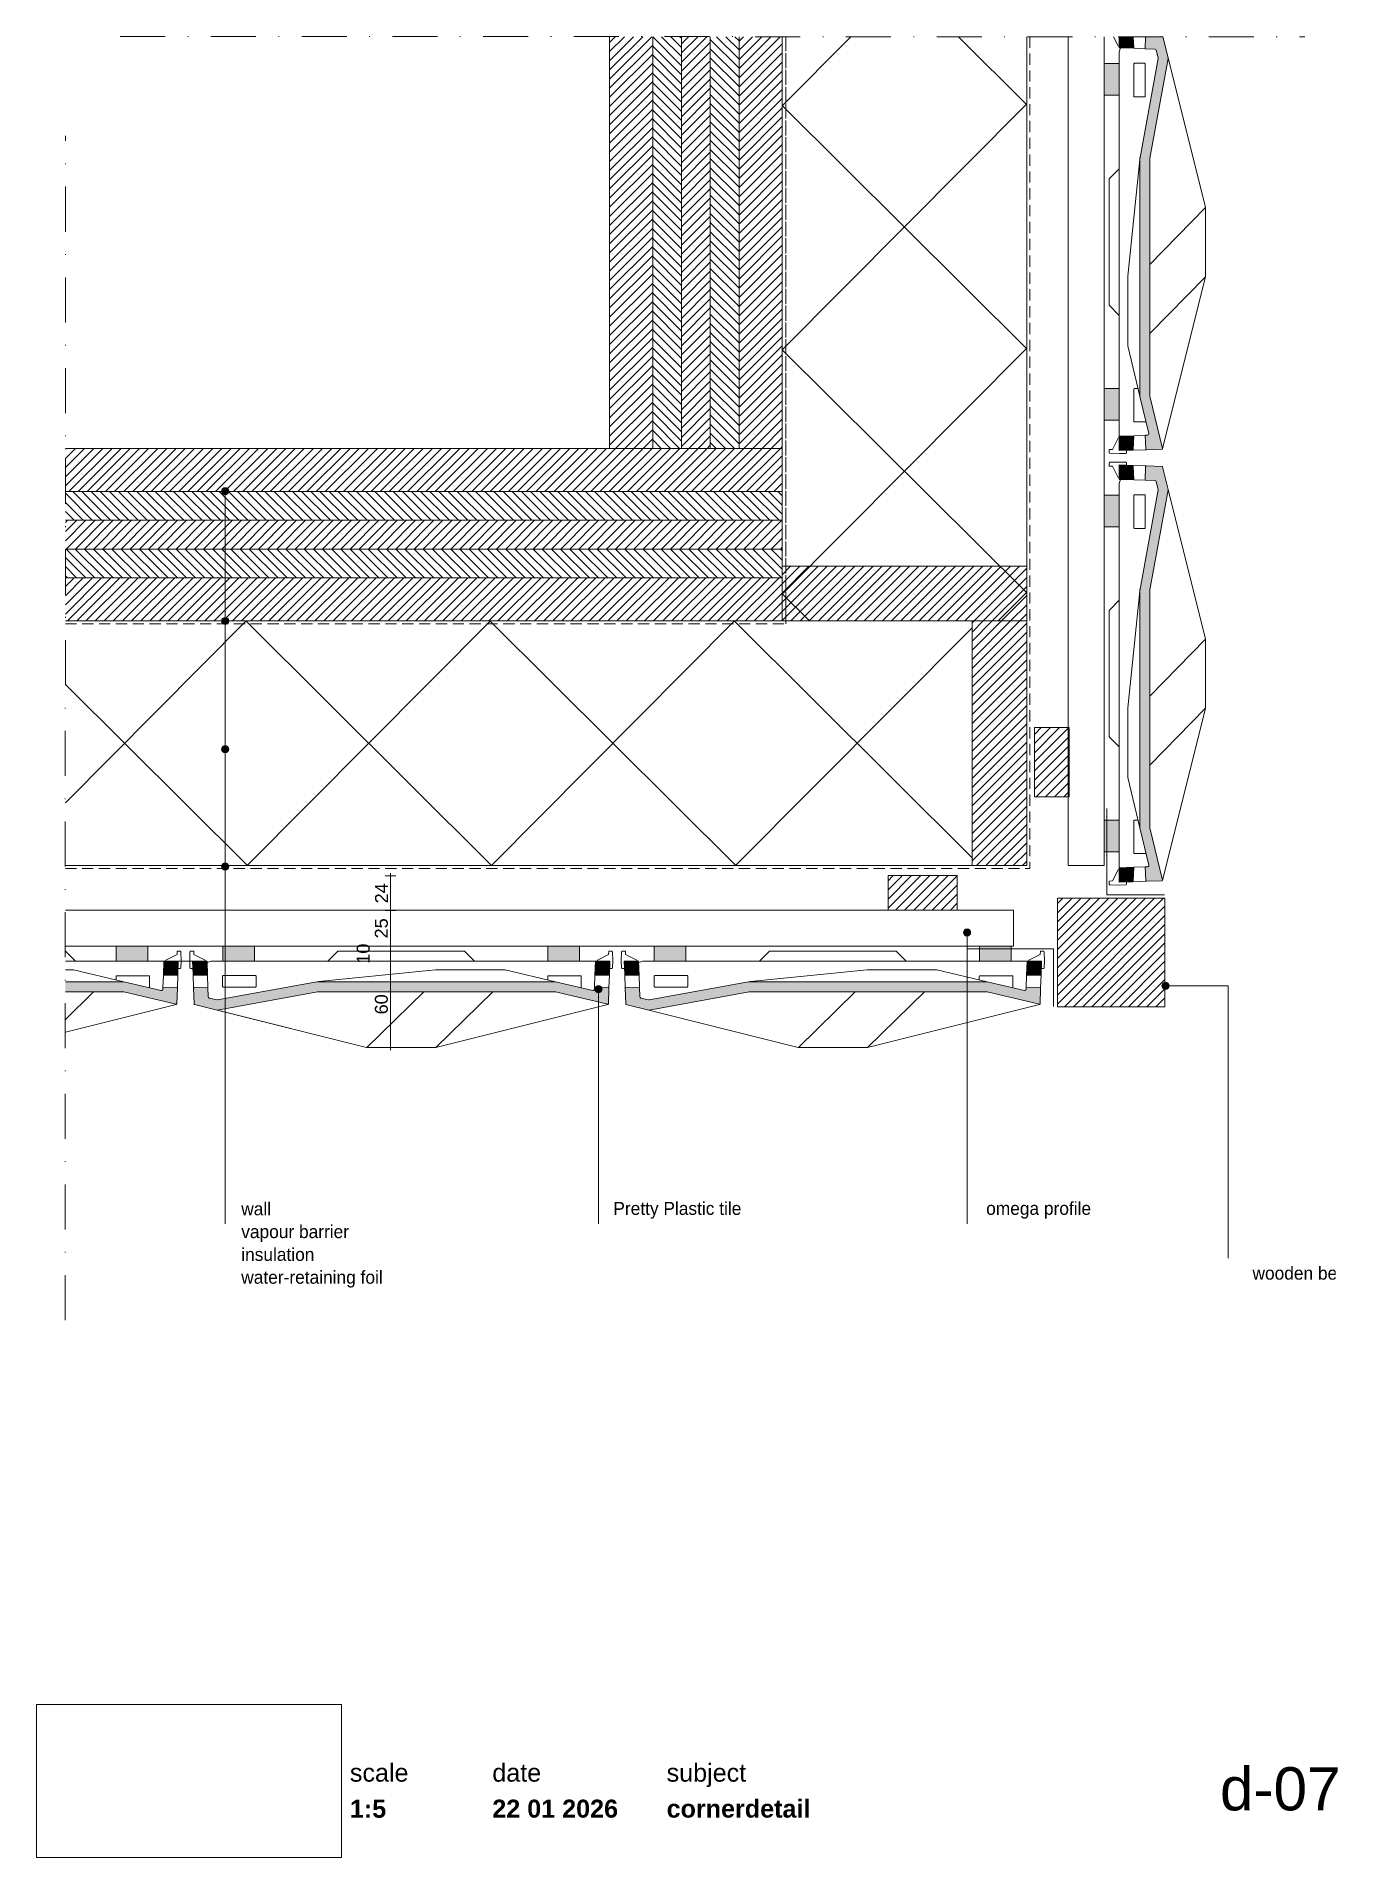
# Paper-space layout 'd-07 cornerdetail' of a CAD drawing. Header units: millimetres. Extents: x 14 to 195, y 11 to 264.
import ezdxf
from ezdxf.xclip import XClip

# ---------------------------------------------------------------- set-up
doc = ezdxf.new("R2010")
doc.units = ezdxf.units.MM
doc.header["$MEASUREMENT"] = 0
doc.header["$XCLIPFRAME"] = 0
for name, pattern in [('B0302', [12.51, 6.26, -3.125, 0, -3.125]), ('B0701', [2.3412, 1.56, -0.7812]), ('Wipeout_Contour', [1000, 0, -1000])]:
    doc.linetypes.add(name, pattern=pattern)
for name, color, linetype in [('#01', 7, 'Continuous'), ('Dim - 1_50_100', 7, 'Continuous'), ('Info - 1_50_100', 7, 'Continuous'), ('Info - 1_5_10', 7, 'Continuous'), ('Info - English', 7, 'Continuous')]:
    doc.layers.add(name, color=color, linetype=linetype)
doc.styles.add('GENERATED_STYLE_1', font='HelveticaNeue.ttc')
doc.styles.add('GENERATED_STYLE_2', font='HelveticaNeue.ttc')
doc.styles.add('GENERATED_STYLE_3', font='Helvetica.ttc')
doc.styles.add('GENERATED_STYLE_4', font='')
doc.styles.get('GENERATED_STYLE_4').set_extended_font_data('Work Sans')
picture_1 = doc.add_image_def('image1.png', size_in_pixel=(317, 159))
pattern_1 = [(135.152, (43.01, 149.003), (16.8807, 16.9703), []), (225.152, (43.01, 149.003), (-17.0605, 16.9703), [])]
pattern_2 = [(45, (-5945.1847, 863.7563), (-0.6363961, 0.6363961), [])]
pattern_3 = [(315, (-5945.1847, 863.7563), (0.6363961, 0.6363961), [])]
pattern_4 = [(45.152, (117.376, 288.57), (-16.9703, 16.8807), []), (135.152, (117.376, 288.57), (16.9703, 17.0605), [])]

# ---------------------------------------------------------------- blocks, each defined once
blk = doc.blocks.new('Drawing_1_1', base_point=(-200, 60))
at = {"color": 2, "linetype": 'Continuous', "lineweight": 0}
for s, insert, char_height, attachment_point, style in [('\\A1;{\\pql;\\fHelvetica Neue|b0|i0|c0|p0;\\W1.000000;scale}', (57.28, 24.14), 2.5, 1, 'GENERATED_STYLE_1'), ('\\A1;{\\pql;\\fHelvetica Neue|b0|i0|c0|p0;\\W1.000000;date}', (77.08, 24.14), 2.5, 1, 'GENERATED_STYLE_1'), ('\\A1;{\\pql;\\fHelvetica Neue|b0|i0|c0|p0;\\W1.000000;subject}', (101.31, 24.14), 2.5, 1, 'GENERATED_STYLE_1'), ('\\A1;{\\pqr;\\fHelvetica Neue|b0|i0|c0|p0;\\W1.000000;d-07}', (195, 23.65), 6, 3, 'GENERATED_STYLE_1'), ('\\A1;{\\pql;\\fHelvetica Neue|b1|i0|c0|p0;\\W1.000000;1:5}', (57.28, 19.12), 2.5, 1, 'GENERATED_STYLE_2'), ('\\A1;{\\pql;\\fHelvetica Neue|b1|i0|c0|p0;\\W1.000000;22 01 2026}', (77.08, 19.14), 2.5, 1, 'GENERATED_STYLE_2'), ('\\A1;{\\pql;\\fHelvetica Neue|b1|i0|c0|p0;\\W1.000000;cornerdetail}', (101.31, 19.14), 2.5, 1, 'GENERATED_STYLE_2')]:
    blk.add_mtext(s, dxfattribs=dict(at, insert=insert, char_height=char_height, attachment_point=attachment_point, style=style))
at = {"color": 254, "linetype": 'Wipeout_Contour', "lineweight": 0, "ltscale": 174.062972}
blk.add_wipeout([(13.71, 11.09), (56.11, 11.09), (56.11, 32.35), (13.71, 32.35)], dxfattribs=at)
at = {"color": 9, "lineweight": 0}
image = blk.add_image(picture_1, insert=(13.71, 11.09), size_in_units=(42.4, 21.27), dxfattribs=at)
image.set_boundary_path([(-0.5, -0.5), (316.5, 158.5)])
blk = doc.blocks.new('Drawing_2_1', base_point=(-5945.18, 863.76))
at = {"layer": '#01', "linetype": 'Continuous', "lineweight": 0, "true_color": 0x000000}
for points in [[(39.44, 201.04), (39.47, 200.85), (39.58, 200.69), (39.75, 200.58), (39.94, 200.54), (40.13, 200.58), (40.29, 200.69), (40.4, 200.85), (40.44, 201.04), (40.4, 201.24), (40.29, 201.4), (40.13, 201.51), (39.94, 201.54), (39.75, 201.51), (39.58, 201.4), (39.47, 201.24)], [(39.44, 183), (39.47, 182.81), (39.58, 182.65), (39.75, 182.54), (39.94, 182.5), (40.13, 182.54), (40.29, 182.65), (40.4, 182.81), (40.44, 183), (40.4, 183.19), (40.29, 183.36), (40.13, 183.47), (39.94, 183.5), (39.75, 183.47), (39.58, 183.36), (39.47, 183.19)], [(39.44, 165.19), (39.47, 165), (39.58, 164.84), (39.75, 164.73), (39.94, 164.69), (40.13, 164.73), (40.29, 164.84), (40.4, 165), (40.44, 165.19), (40.4, 165.38), (40.29, 165.55), (40.13, 165.65), (39.94, 165.69), (39.75, 165.65), (39.58, 165.55), (39.47, 165.38)], [(39.44, 148.88), (39.47, 148.68), (39.58, 148.52), (39.75, 148.41), (39.94, 148.38), (40.13, 148.41), (40.29, 148.52), (40.4, 148.68), (40.44, 148.88), (40.4, 149.07), (40.29, 149.23), (40.13, 149.34), (39.94, 149.38), (39.75, 149.34), (39.58, 149.23), (39.47, 149.07)], [(142.57, 139.7), (142.61, 139.51), (142.72, 139.34), (142.88, 139.24), (143.07, 139.2), (143.26, 139.24), (143.43, 139.34), (143.54, 139.51), (143.57, 139.7), (143.54, 139.89), (143.43, 140.05), (143.26, 140.16), (143.07, 140.2), (142.88, 140.16), (142.72, 140.05), (142.61, 139.89)], [(91.35, 131.81), (91.39, 131.62), (91.5, 131.46), (91.66, 131.35), (91.85, 131.31), (92.04, 131.35), (92.2, 131.46), (92.31, 131.62), (92.35, 131.81), (92.31, 132), (92.2, 132.17), (92.04, 132.28), (91.85, 132.31), (91.66, 132.28), (91.5, 132.17), (91.39, 132)], [(170.15, 132.28), (170.19, 132.09), (170.29, 131.93), (170.46, 131.82), (170.65, 131.78), (170.84, 131.82), (171, 131.93), (171.11, 132.09), (171.15, 132.28), (171.11, 132.47), (171, 132.63), (170.84, 132.74), (170.65, 132.78), (170.46, 132.74), (170.29, 132.63), (170.19, 132.47)]]:
    blk.add_hatch(color=18, dxfattribs=at).paths.add_polyline_path(points)
at = {"layer": 'Info - 1_50_100', "linetype": 'Continuous', "lineweight": 0, "true_color": 0x000000}
h = blk.add_hatch(dxfattribs=at)
h.set_pattern_fill('310_Naaldhout__01__0001', color=18, style=0, pattern_type=2)
h.set_pattern_definition(pattern_2)
h.paths.add_polyline_path([(99.38, 264.23), (93.38, 264.23), (93.38, 207), (99.38, 207)])
h = blk.add_hatch(dxfattribs=at)
h.set_pattern_fill('310_Naaldhout__01__0001', color=18, style=0, pattern_type=2)
h.set_pattern_definition(pattern_2)
h.paths.add_polyline_path([(99.38, 264.23), (93.38, 264.23), (93.38, 207), (99.38, 207)])
h = blk.add_hatch(dxfattribs=at)
h.set_pattern_fill('310_Naaldhout__02__0001', color=18, style=0, pattern_type=2)
h.set_pattern_definition(pattern_3)
h.paths.add_polyline_path([(103.38, 264.23), (99.38, 264.23), (99.38, 207), (103.38, 207)])
h = blk.add_hatch(dxfattribs=at)
h.set_pattern_fill('310_Naaldhout__02__0001', color=18, style=0, pattern_type=2)
h.set_pattern_definition(pattern_3)
h.paths.add_polyline_path([(103.38, 264.23), (99.38, 264.23), (99.38, 207), (103.38, 207)])
h = blk.add_hatch(dxfattribs=at)
h.set_pattern_fill('310_Naaldhout__01__0001', color=18, style=0, pattern_type=2)
h.set_pattern_definition(pattern_2)
h.paths.add_polyline_path([(107.38, 264.23), (103.38, 264.23), (103.38, 207), (107.38, 207)])
h = blk.add_hatch(dxfattribs=at)
h.set_pattern_fill('310_Naaldhout__01__0001', color=18, style=0, pattern_type=2)
h.set_pattern_definition(pattern_2)
h.paths.add_polyline_path([(107.38, 264.23), (103.38, 264.23), (103.38, 207), (107.38, 207)])
h = blk.add_hatch(dxfattribs=at)
h.set_pattern_fill('310_Naaldhout__02__0001', color=18, style=0, pattern_type=2)
h.set_pattern_definition(pattern_3)
h.paths.add_polyline_path([(111.38, 264.23), (107.38, 264.23), (107.38, 207), (111.38, 207)])
h = blk.add_hatch(dxfattribs=at)
h.set_pattern_fill('310_Naaldhout__02__0001', color=18, style=0, pattern_type=2)
h.set_pattern_definition(pattern_3)
h.paths.add_polyline_path([(111.38, 264.23), (107.38, 264.23), (107.38, 207), (111.38, 207)])
h = blk.add_hatch(dxfattribs=at)
h.set_pattern_fill('310_Naaldhout__01__0001', color=18, style=0, pattern_type=2)
h.set_pattern_definition(pattern_2)
h.paths.add_polyline_path([(117.38, 264.23), (111.38, 264.23), (111.38, 207), (117.38, 207)])
h = blk.add_hatch(dxfattribs=at)
h.set_pattern_fill('310_Naaldhout__01__0001', color=18, style=0, pattern_type=2)
h.set_pattern_definition(pattern_2)
h.paths.add_polyline_path([(117.38, 264.23), (111.38, 264.23), (111.38, 207), (117.38, 207)])
h = blk.add_hatch(dxfattribs=at)
h.set_pattern_fill('415_Isolatie_ruit_0001', color=18, style=0, pattern_type=2)
h.set_pattern_definition(pattern_4)
h.paths.add_polyline_path([(151.38, 264.23), (117.38, 264.23), (117.38, 183), (151.38, 183)])
h = blk.add_hatch(dxfattribs=at)
h.set_pattern_fill('415_Isolatie_ruit_0001', color=18, style=0, pattern_type=2)
h.set_pattern_definition(pattern_4)
h.paths.add_polyline_path([(151.38, 264.23), (117.38, 264.23), (117.38, 183), (151.38, 183)])
h = blk.add_hatch(dxfattribs=at)
h.set_pattern_fill('310_Naaldhout__01__0001', color=18, style=0, pattern_type=2)
h.set_pattern_definition(pattern_2)
h.paths.add_polyline_path([(117.38, 207), (17.73, 207), (17.73, 201), (117.38, 201)])
h = blk.add_hatch(dxfattribs=at)
h.set_pattern_fill('310_Naaldhout__01__0001', color=18, style=0, pattern_type=2)
h.set_pattern_definition(pattern_2)
h.paths.add_polyline_path([(117.38, 207), (17.73, 207), (17.73, 201), (117.38, 201)])
h = blk.add_hatch(dxfattribs=at)
h.set_pattern_fill('310_Naaldhout__02__0001', color=18, style=0, pattern_type=2)
h.set_pattern_definition(pattern_3)
h.paths.add_polyline_path([(117.38, 201), (17.73, 201), (17.73, 197), (117.38, 197)])
h = blk.add_hatch(dxfattribs=at)
h.set_pattern_fill('310_Naaldhout__02__0001', color=18, style=0, pattern_type=2)
h.set_pattern_definition(pattern_3)
h.paths.add_polyline_path([(117.38, 201), (17.73, 201), (17.73, 197), (117.38, 197)])
h = blk.add_hatch(dxfattribs=at)
h.set_pattern_fill('310_Naaldhout__01__0001', color=18, style=0, pattern_type=2)
h.set_pattern_definition(pattern_2)
h.paths.add_polyline_path([(117.38, 197), (17.73, 197), (17.73, 193), (117.38, 193)])
h = blk.add_hatch(dxfattribs=at)
h.set_pattern_fill('310_Naaldhout__01__0001', color=18, style=0, pattern_type=2)
h.set_pattern_definition(pattern_2)
h.paths.add_polyline_path([(117.38, 197), (17.73, 197), (17.73, 193), (117.38, 193)])
h = blk.add_hatch(dxfattribs=at)
h.set_pattern_fill('310_Naaldhout__02__0001', color=18, style=0, pattern_type=2)
h.set_pattern_definition(pattern_3)
h.paths.add_polyline_path([(117.38, 193), (17.73, 193), (17.73, 189), (117.38, 189)])
h = blk.add_hatch(dxfattribs=at)
h.set_pattern_fill('310_Naaldhout__02__0001', color=18, style=0, pattern_type=2)
h.set_pattern_definition(pattern_3)
h.paths.add_polyline_path([(117.38, 193), (17.73, 193), (17.73, 189), (117.38, 189)])
h = blk.add_hatch(dxfattribs=at)
h.set_pattern_fill('310_Naaldhout__01__0001', color=18, style=0, pattern_type=2)
h.set_pattern_definition(pattern_2)
h.paths.add_polyline_path([(117.38, 183), (151.38, 183), (151.38, 190.6), (117.38, 190.6)])
h = blk.add_hatch(dxfattribs=at)
h.set_pattern_fill('310_Naaldhout__01__0001', color=18, style=0, pattern_type=2)
h.set_pattern_definition(pattern_2)
h.paths.add_polyline_path([(117.38, 183), (151.38, 183), (151.38, 190.6), (117.38, 190.6)])
h = blk.add_hatch(dxfattribs=at)
h.set_pattern_fill('310_Naaldhout__01__0001', color=18, style=0, pattern_type=2)
h.set_pattern_definition(pattern_2)
h.paths.add_polyline_path([(117.38, 189), (17.73, 189), (17.73, 183), (117.38, 183)])
h = blk.add_hatch(dxfattribs=at)
h.set_pattern_fill('310_Naaldhout__01__0001', color=18, style=0, pattern_type=2)
h.set_pattern_definition(pattern_2)
h.paths.add_polyline_path([(117.38, 189), (17.73, 189), (17.73, 183), (117.38, 183)])
h = blk.add_hatch(dxfattribs=at)
h.set_pattern_fill('415_Isolatie_ruit_0001', color=18, style=0, pattern_type=2)
h.set_pattern_definition(pattern_1)
h.paths.add_polyline_path([(143.78, 183), (17.73, 183), (17.73, 149), (143.78, 149)])
h = blk.add_hatch(dxfattribs=at)
h.set_pattern_fill('415_Isolatie_ruit_0001', color=18, style=0, pattern_type=2)
h.set_pattern_definition(pattern_1)
h.paths.add_polyline_path([(143.78, 183), (17.73, 183), (17.73, 149), (143.78, 149)])
h = blk.add_hatch(dxfattribs=at)
h.set_pattern_fill('310_Naaldhout__01__0001', color=18, style=0, pattern_type=2)
h.set_pattern_definition(pattern_2)
h.paths.add_polyline_path([(151.38, 149), (151.38, 183), (143.78, 183), (143.78, 149)])
h = blk.add_hatch(dxfattribs=at)
h.set_pattern_fill('310_Naaldhout__01__0001', color=18, style=0, pattern_type=2)
h.set_pattern_definition(pattern_2)
h.paths.add_polyline_path([(151.38, 149), (151.38, 183), (143.78, 183), (143.78, 149)])
at = {"layer": 'Info - 1_5_10', "linetype": 'Continuous', "lineweight": 0, "true_color": 0xd1d7d8}
for points in [[(166.18, 264.23), (164.24, 264.23), (164.24, 262.69), (166.24, 262.62)], [(167.09, 247.14), (167.09, 214.32), (167.09, 214.28), (167.1, 214.25), (167.1, 214.22), (168.32, 209.07, -0.473151), (168.13, 208.82), (167.84, 208.81), (167.91, 206.91, 0.414085), (168.01, 206.81), (170.16, 206.88, 0.473285), (170.22, 206.96), (168.5, 214.24), (168.5, 214.26), (168.49, 214.28), (168.49, 247.2), (168.49, 247.24), (168.5, 247.28), (168.5, 247.33), (171.04, 261.22), (171.04, 261.23), (171.04, 261.25), (171.04, 261.27), (170.3, 264.23), (167.9, 264.23), (167.84, 262.56), (169.18, 262.51, -0.334419), (169.37, 262.36), (169.63, 261.3), (169.64, 261.28), (169.64, 261.25), (169.64, 261.23), (169.64, 261.21), (167.12, 247.43), (167.11, 247.38), (167.11, 247.32), (167.1, 247.26), (167.1, 247.2)], [(164.24, 208.69), (164.24, 206.68), (166.07, 206.74, 0.394037), (166.17, 206.84), (166.24, 208.76)], [(166.07, 204.63), (164.24, 204.69), (164.24, 202.69), (166.24, 202.62), (166.17, 204.53, 0.394037)], [(167.09, 154.32), (167.09, 154.28), (167.1, 154.25), (167.1, 154.22), (168.32, 149.07, -0.473151), (168.13, 148.82), (167.84, 148.81), (167.91, 146.91, 0.414085), (168.01, 146.81), (170.16, 146.88, 0.473285), (170.22, 146.96), (168.5, 154.24), (168.5, 154.26), (168.49, 154.28), (168.49, 187.2), (168.49, 187.24), (168.5, 187.28), (168.5, 187.33), (171.04, 201.22), (171.04, 201.23), (171.04, 201.25), (171.04, 201.27), (170.25, 204.44, 0.334541), (170.19, 204.49), (168.01, 204.56, 0.414085), (167.9, 204.47), (167.84, 202.56), (169.18, 202.51, -0.334419), (169.37, 202.36), (169.63, 201.3), (169.64, 201.28), (169.64, 201.25), (169.64, 201.23), (169.64, 201.21), (167.12, 187.43), (167.11, 187.38), (167.11, 187.32), (167.1, 187.26), (167.1, 187.2), (167.09, 187.14)], [(164.24, 148.69), (164.24, 146.68), (166.07, 146.74, 0.394037), (166.17, 146.84), (166.24, 148.76)], [(31.42, 135.71), (31.35, 133.71), (33.27, 133.78, 0.394037), (33.36, 133.87), (33.43, 135.71)], [(35.48, 133.87, 0.394037), (35.57, 133.78), (37.49, 133.71), (37.42, 135.71), (35.41, 135.71)], [(91.42, 135.71), (91.35, 133.71), (93.27, 133.78, 0.394037), (93.36, 133.87), (93.43, 135.71)], [(95.48, 133.87, 0.394037), (95.57, 133.78), (97.49, 133.71), (97.42, 135.71), (95.41, 135.71)], [(151.42, 135.71), (151.35, 133.71), (153.27, 133.78, 0.394037), (153.36, 133.87), (153.43, 135.71)], [(25.79, 132.85), (17.73, 132.85), (17.73, 131.45), (25.82, 131.45), (25.85, 131.45), (25.87, 131.45), (33.15, 129.73, 0.473285), (33.22, 129.78), (33.3, 131.94, 0.414085), (33.2, 132.04), (31.29, 132.11), (31.28, 131.81, -0.473151), (31.04, 131.63), (25.88, 132.84), (25.85, 132.85), (25.82, 132.85)], [(85.79, 132.85), (52.96, 132.85), (52.9, 132.85), (52.85, 132.85), (52.79, 132.84), (52.73, 132.83), (52.68, 132.82), (38.9, 130.31), (38.88, 130.31), (38.85, 130.31), (38.83, 130.31), (38.81, 130.31), (37.74, 130.58, -0.334419), (37.59, 130.77), (37.55, 132.11), (35.64, 132.04, 0.414085), (35.54, 131.94), (35.62, 129.76, 0.334541), (35.66, 129.7), (38.84, 128.91), (38.86, 128.9), (38.87, 128.9), (38.88, 128.91), (52.78, 131.44), (52.82, 131.45), (52.87, 131.45), (52.91, 131.45), (85.82, 131.45), (85.85, 131.45), (85.87, 131.45), (93.15, 129.73, 0.473285), (93.22, 129.78), (93.3, 131.94, 0.414085), (93.2, 132.04), (91.29, 132.11), (91.28, 131.81, -0.473151), (91.04, 131.63), (85.88, 132.84), (85.85, 132.85), (85.82, 132.85)], [(145.79, 132.85), (112.96, 132.85), (112.9, 132.85), (112.85, 132.85), (112.79, 132.84), (112.73, 132.83), (112.68, 132.82), (98.9, 130.31), (98.88, 130.31), (98.85, 130.31), (98.83, 130.31), (98.81, 130.31), (97.74, 130.58, -0.334419), (97.59, 130.77), (97.55, 132.11), (95.64, 132.04, 0.414085), (95.54, 131.94), (95.62, 129.76, 0.334541), (95.66, 129.7), (98.84, 128.91), (98.86, 128.9), (98.87, 128.9), (98.88, 128.91), (112.78, 131.44), (112.82, 131.45), (112.87, 131.45), (112.91, 131.45), (145.82, 131.45), (145.85, 131.45), (145.87, 131.45), (153.15, 129.73, 0.473285), (153.22, 129.78), (153.3, 131.94, 0.414085), (153.2, 132.04), (151.29, 132.11), (151.28, 131.81, -0.473151), (151.04, 131.63), (145.88, 132.84), (145.85, 132.85), (145.82, 132.85)]]:
    blk.add_hatch(color=254, dxfattribs=at).paths.add_polyline_path(points)
at = {"layer": 'Info - 1_5_10', "linetype": 'Continuous', "lineweight": 0, "true_color": 0xffffff}
for points in [[(162.14, 260.51), (162.14, 256.11), (164.23, 256.11), (164.23, 260.51)], [(162.14, 215.31), (162.14, 210.91), (164.23, 210.91), (164.23, 215.31)], [(162.14, 200.51), (162.14, 196.11), (164.23, 196.11), (164.23, 200.51)], [(162.14, 155.31), (162.14, 150.91), (164.23, 150.91), (164.23, 155.31)], [(24.8, 137.81), (24.8, 135.72), (29.2, 135.72), (29.2, 137.81)], [(39.6, 137.81), (39.6, 135.72), (44, 135.72), (44, 137.81)], [(84.8, 137.81), (84.8, 135.72), (89.2, 135.72), (89.2, 137.81)], [(99.6, 137.81), (99.6, 135.72), (104, 135.72), (104, 137.81)], [(144.8, 137.81), (144.8, 135.72), (149.2, 135.72), (149.2, 137.81)]]:
    blk.add_hatch(color=7, dxfattribs=at).paths.add_polyline_path(points)
at = {"layer": 'Info - 1_5_10', "linetype": 'Continuous', "lineweight": 0, "true_color": 0x99a3a6}
h = blk.add_hatch(dxfattribs=at)
h.set_pattern_fill('310_Naaldhout__01__0001', color=253, style=0, pattern_type=2)
h.set_pattern_definition(pattern_2)
h.paths.add_polyline_path([(157.26, 168.17), (152.46, 168.17), (152.46, 158.57), (157.26, 158.57)])
h = blk.add_hatch(dxfattribs=at)
h.set_pattern_fill('310_Naaldhout__01__0001', color=253, style=0, pattern_type=2)
h.set_pattern_definition(pattern_2)
h.paths.add_polyline_path([(157.26, 168.17), (152.46, 168.17), (152.46, 158.57), (157.26, 158.57)])
h = blk.add_hatch(dxfattribs=at)
h.set_pattern_fill('310_Naaldhout__01__0001', color=253, style=0, pattern_type=2)
h.set_pattern_definition(pattern_2)
h.paths.add_polyline_path([(132.1, 142.8), (141.7, 142.8), (141.7, 147.6), (132.1, 147.6)])
h = blk.add_hatch(dxfattribs=at)
h.set_pattern_fill('310_Naaldhout__01__0001', color=253, style=0, pattern_type=2)
h.set_pattern_definition(pattern_2)
h.paths.add_polyline_path([(132.1, 142.8), (141.7, 142.8), (141.7, 147.6), (132.1, 147.6)])
h = blk.add_hatch(dxfattribs=at)
h.set_pattern_fill('310_Naaldhout__01__0001', color=253, style=0, pattern_type=2)
h.set_pattern_definition(pattern_2)
h.paths.add_polyline_path([(170.56, 144.45), (155.66, 144.45), (155.66, 129.38), (170.56, 129.38)])
at = {"layer": '#01', "color": 9, "linetype": 'Continuous', "lineweight": 0}
for p, q in [((39.94, 200.54), (39.94, 110.01)), ((39.94, 182.5), (39.94, 99.18)), ((39.94, 164.69), (39.94, 114.38)), ((39.94, 148.38), (39.94, 99.18)), ((143.07, 139.2), (143.07, 99.18)), ((91.85, 131.31), (91.85, 99.18))]:
    blk.add_line(p, q, dxfattribs=at)
at = {"layer": '#01', "color": 2, "linetype": 'B0701', "lineweight": 0, "flags": 128}
for points in [[(151.78, 264.23), (151.78, 148.57), (17.73, 148.57)], [(17.73, 182.61), (117.86, 182.6), (117.86, 264.23)], [(151.78, 264.23), (151.78, 148.57), (36.85, 148.57)], [(117.86, 182.6), (117.86, 264.23)]]:
    blk.add_lwpolyline(points, dxfattribs=at)
at = {"layer": '#01', "color": 9, "linetype": 'Continuous', "lineweight": 0, "flags": 128}
blk.add_lwpolyline([(171.15, 132.28), (179.37, 132.28), (179.37, 94.4)], dxfattribs=at)
at = {"layer": '#01', "color": 1, "linetype": 'Continuous', "lineweight": 0}
for centre in [(39.94, 201.04), (39.94, 183), (39.94, 165.19), (39.94, 148.88), (143.07, 139.7), (91.85, 131.81), (170.65, 132.28)]:
    blk.add_circle(centre, 0.5, dxfattribs=at)
at = {"layer": 'Dim - 1_50_100', "color": 1, "linetype": 'Continuous', "lineweight": 0}
for p, q in [((63.69, 147.56), (62.19, 147.56)), ((62.94, 147.56), (62.94, 147.96)), ((62.94, 142.76), (62.94, 147.56)), ((63.69, 142.76), (62.19, 142.76)), ((62.94, 137.81), (62.94, 142.76)), ((63.69, 137.81), (62.19, 137.81)), ((62.94, 135.72), (62.94, 137.81)), ((63.69, 135.72), (62.19, 135.72)), ((62.94, 123.72), (62.94, 135.72)), ((63.69, 123.72), (62.19, 123.72)), ((62.94, 123.32), (62.94, 123.72))]:
    blk.add_line(p, q, dxfattribs=at)
at = {"layer": 'Info - 1_50_100', "color": 9, "linetype": 'Continuous', "lineweight": 0, "flags": 128}
for points in [[(99.38, 264.23), (99.38, 207), (93.38, 207), (93.38, 264.23)], [(99.38, 264.23), (99.38, 207), (93.38, 207), (93.38, 264.23)], [(103.38, 264.23), (103.38, 207), (99.38, 207), (99.38, 264.23)], [(103.38, 264.23), (103.38, 207), (99.38, 207), (99.38, 264.23)], [(107.38, 264.23), (107.38, 207), (103.38, 207), (103.38, 264.23)], [(107.38, 264.23), (107.38, 207), (103.38, 207), (103.38, 264.23)], [(111.38, 264.23), (111.38, 207), (107.38, 207), (107.38, 264.23)], [(111.38, 264.23), (111.38, 207), (107.38, 207), (107.38, 264.23)], [(117.38, 264.23), (117.38, 207), (111.38, 207), (111.38, 264.23)], [(117.38, 264.23), (117.38, 207), (111.38, 207), (111.38, 264.23)], [(162.14, 264.23), (162.14, 149.02), (157.14, 149.02), (157.14, 264.23)], [(17.73, 207), (117.38, 207), (117.38, 201), (17.73, 201)], [(17.73, 207), (117.38, 207), (117.38, 201), (17.73, 201)], [(17.73, 201), (117.38, 201), (117.38, 197), (17.73, 197)], [(17.73, 201), (117.38, 201), (117.38, 197), (17.73, 197)], [(17.73, 197), (117.38, 197), (117.38, 193), (17.73, 193)], [(17.73, 197), (117.38, 197), (117.38, 193), (17.73, 193)], [(17.73, 193), (117.38, 193), (117.38, 189), (17.73, 189)], [(17.73, 193), (117.38, 193), (117.38, 189), (17.73, 189)], [(17.73, 189), (117.38, 189), (117.38, 183), (17.73, 183)], [(17.73, 189), (117.38, 189), (117.38, 183), (17.73, 183)], [(17.73, 142.8), (149.51, 142.8), (149.51, 137.81), (17.73, 137.81)]]:
    blk.add_lwpolyline(points, dxfattribs=at)
at = {"layer": 'Info - 1_50_100', "color": 4, "linetype": 'Continuous', "lineweight": 0, "flags": 128}
for points in [[(93.38, 264.23), (93.38, 207), (117.38, 207), (117.38, 264.23)], [(17.73, 207), (117.38, 207), (117.38, 183), (17.73, 183)]]:
    blk.add_lwpolyline(points, dxfattribs=at)
at = {"layer": 'Info - 1_50_100', "color": 1, "linetype": 'Continuous', "lineweight": 0, "flags": 128}
for points in [[(151.38, 264.23), (151.38, 183), (117.38, 183), (117.38, 264.23)], [(151.38, 264.23), (151.38, 183), (117.38, 183), (117.38, 264.23)], [(17.73, 183), (143.78, 183), (143.78, 149), (17.73, 149)], [(17.73, 183), (143.78, 183), (143.78, 149), (17.73, 149)]]:
    blk.add_lwpolyline(points, dxfattribs=at)
at = {"layer": 'Info - 1_50_100', "color": 9, "linetype": 'Continuous', "lineweight": 0, "flags": 128}
for points in [[(117.38, 183), (117.38, 190.6), (151.38, 190.6), (151.38, 183)], [(151.38, 149), (143.78, 149), (143.78, 183), (151.38, 183)]]:
    blk.add_lwpolyline(points, close=True, dxfattribs=at)
at = {"layer": 'Info - 1_50_100', "color": 2, "linetype": 'Continuous', "lineweight": 0, "flags": 128}
for points in [[(117.38, 183), (117.38, 190.6), (151.38, 190.6), (151.38, 183)], [(151.38, 149), (143.78, 149), (143.78, 183), (151.38, 183)]]:
    blk.add_lwpolyline(points, close=True, dxfattribs=at)
at = {"layer": 'Info - 1_5_10', "color": 9, "linetype": 'Continuous', "lineweight": 0}
for p, q in [((164.24, 262.11), (164.41, 262.68)), ((164.24, 262.11), (164.24, 208.69)), ((166.24, 262.62), (167.84, 262.56)), ((171.04, 261.28), (176.23, 240.52)), ((168.49, 232.57), (176.22, 240.47)), ((176.22, 240.47), (176.22, 230.89)), ((168.49, 222.97), (176.22, 230.86)), ((166.24, 208.76), (167.84, 208.81)), ((166.07, 206.74), (164.24, 206.68)), ((166.08, 206.74), (168.01, 206.81)), ((164.24, 202.11), (164.41, 202.68)), ((166.07, 204.63), (168.01, 204.56)), ((166.24, 202.62), (167.84, 202.56)), ((164.24, 202.11), (164.24, 148.69)), ((171.04, 201.28), (176.23, 180.52)), ((168.49, 172.57), (176.22, 180.47)), ((176.22, 180.47), (176.22, 170.89)), ((168.49, 162.97), (176.22, 170.86)), ((166.24, 148.76), (167.84, 148.81)), ((166.07, 146.74), (164.24, 146.68)), ((166.08, 146.74), (168.01, 146.81)), ((17.73, 135.71), (35.94, 135.71)), ((17.73, 135.71), (31.42, 135.71)), ((33.36, 133.87), (33.43, 135.71)), ((37.99, 135.71), (37.43, 135.54)), ((37.99, 135.71), (91.42, 135.71)), ((93.36, 133.87), (93.43, 135.71)), ((97.99, 135.71), (97.43, 135.54)), ((97.99, 135.71), (151.42, 135.71)), ((153.36, 133.87), (153.43, 135.71)), ((31.35, 133.71), (31.29, 132.11)), ((33.36, 133.87), (33.3, 131.94)), ((35.48, 133.87), (35.54, 131.94)), ((37.49, 133.71), (37.55, 132.11)), ((91.35, 133.71), (91.29, 132.11)), ((93.36, 133.87), (93.3, 131.94)), ((95.48, 133.87), (95.54, 131.94)), ((97.49, 133.71), (97.55, 132.11)), ((151.35, 133.71), (151.29, 132.11)), ((153.36, 133.87), (153.3, 131.94)), ((21.66, 131.45), (17.73, 127.6)), ((67.54, 131.45), (59.64, 123.72)), ((77.14, 131.45), (69.24, 123.72)), ((127.54, 131.45), (119.64, 123.72)), ((137.14, 131.45), (129.24, 123.72)), ((38.83, 128.91), (59.58, 123.72)), ((98.83, 128.91), (119.58, 123.72)), ((59.64, 123.72), (69.21, 123.72)), ((119.64, 123.72), (129.21, 123.72))]:
    blk.add_line(p, q, dxfattribs=at)
at = {"layer": 'Info - 1_5_10', "color": 9, "linetype": 'Continuous', "lineweight": 0, "flags": 128}
blk.add_lwpolyline([(163.43, 264.23), (164.08, 262.95), (164.24, 262.92)], dxfattribs=at)
at = {"layer": 'Info - 1_5_10', "color": 2, "linetype": 'Continuous', "lineweight": 0, "flags": 128}
blk.add_lwpolyline([(164.24, 264.23), (164.24, 262.69), (166.24, 262.62), (166.18, 264.23)], dxfattribs=at)
for points in [[(170.3, 264.23), (171.04, 261.27), (171.04, 261.25), (171.04, 261.23), (171.04, 261.22), (168.5, 247.33), (168.5, 247.28), (168.49, 247.24), (168.49, 247.2), (168.49, 214.28), (168.5, 214.26), (168.5, 214.24), (170.22, 206.96, -0.473285), (170.16, 206.88), (168.01, 206.81, -0.414085), (167.91, 206.91), (167.84, 208.81), (168.13, 208.82, 0.473151), (168.32, 209.07), (167.1, 214.22), (167.1, 214.25), (167.09, 214.28), (167.09, 214.32), (167.09, 247.14), (167.1, 247.2), (167.1, 247.26), (167.11, 247.32), (167.11, 247.38), (167.12, 247.43), (169.64, 261.21), (169.64, 261.23), (169.64, 261.25), (169.64, 261.28), (169.63, 261.3), (169.37, 262.36, 0.334419), (169.18, 262.51), (167.84, 262.56), (167.9, 264.23)], [(17.73, 131.45), (25.82, 131.45), (25.85, 131.45), (25.87, 131.45), (33.15, 129.73, 0.473285), (33.22, 129.78), (33.3, 131.94, 0.414085), (33.2, 132.04), (31.29, 132.11), (31.28, 131.81, -0.473151), (31.04, 131.63), (25.88, 132.84), (25.85, 132.85), (25.82, 132.85), (25.79, 132.85), (17.73, 132.85)]]:
    blk.add_lwpolyline(points, format="xyb", dxfattribs=at)
at = {"layer": 'Info - 1_5_10', "color": 9, "linetype": 'Continuous', "lineweight": 0, "flags": 128}
for points in [[(170.16, 206.88, 0.312132), (170.25, 206.97), (176.22, 230.85, 0.102037), (176.22, 230.9), (176.23, 240.49, 0.037171), (176.22, 240.52), (171.04, 261.25)], [(164.23, 245.88), (162.86, 244.52, 0.188266), (162.84, 244.45), (162.84, 226.93, 0.225103), (162.87, 226.85), (164.24, 225.49)], [(167.1, 214.24), (165.44, 221.25, -0.082482), (165.44, 221.3), (165.44, 230.87, -0.060953), (165.44, 230.92), (167.09, 247.14)], [(167.94, 210.67), (166.35, 210.67, -0.432265), (166.25, 210.77), (166.25, 215.24, -0.374997), (166.35, 215.33), (166.84, 215.33)], [(165.24, 206.69), (165.24, 206.4, -0.404156), (165.14, 206.3), (164.25, 206.27), (162.93, 206.32, -0.404506), (162.84, 206.42), (162.84, 206.84), (163.29, 206.86), (164.08, 208.42), (164.24, 208.45)], [(165.24, 204.69), (165.24, 204.97, 0.404156), (165.14, 205.07), (164.25, 205.1), (162.93, 205.06, 0.404506), (162.84, 204.96), (162.84, 204.53), (163.29, 204.51), (164.08, 202.95), (164.24, 202.92)], [(170.16, 146.88, 0.312132), (170.25, 146.97), (176.22, 170.85, 0.102037), (176.22, 170.9), (176.23, 180.49, 0.037171), (176.22, 180.52), (171.04, 201.25)], [(164.23, 185.88), (162.86, 184.52, 0.188266), (162.84, 184.45), (162.84, 166.93, 0.225103), (162.87, 166.85), (164.24, 165.49)], [(167.1, 154.24), (165.44, 161.25, -0.082482), (165.44, 161.3), (165.44, 170.87, -0.060953), (165.44, 170.92), (167.09, 187.14)], [(167.94, 150.67), (166.35, 150.67, -0.432265), (166.25, 150.77), (166.25, 155.24, -0.374997), (166.35, 155.33), (166.84, 155.33)], [(165.24, 146.69), (165.24, 146.4, -0.404156), (165.14, 146.3), (164.25, 146.27), (162.93, 146.32, -0.404506), (162.84, 146.42), (162.84, 146.84), (163.29, 146.86), (164.08, 148.42), (164.24, 148.45)], [(17.73, 137.11, -0.151751), (17.78, 137.07), (19.14, 135.71)], [(33.42, 134.71), (33.7, 134.71, 0.404156), (33.8, 134.81), (33.83, 135.69), (33.79, 137.01, 0.404506), (33.69, 137.11), (33.26, 137.11), (33.25, 136.65), (31.68, 135.86), (31.66, 135.71)], [(35.42, 134.71), (35.14, 134.71, -0.404156), (35.04, 134.81), (35.01, 135.69), (35.05, 137.01, -0.404506), (35.15, 137.11), (35.58, 137.11), (35.59, 136.65), (37.16, 135.86), (37.18, 135.71)], [(54.23, 135.72), (55.59, 137.08, -0.188266), (55.66, 137.11), (73.18, 137.11, -0.225103), (73.26, 137.07), (74.62, 135.71)], [(93.42, 134.71), (93.7, 134.71, 0.404156), (93.8, 134.81), (93.83, 135.69), (93.79, 137.01, 0.404506), (93.69, 137.11), (93.26, 137.11), (93.25, 136.65), (91.68, 135.86), (91.66, 135.71)], [(95.42, 134.71), (95.14, 134.71, -0.404156), (95.04, 134.81), (95.01, 135.69), (95.05, 137.01, -0.404506), (95.15, 137.11), (95.58, 137.11), (95.59, 136.65), (97.16, 135.86), (97.18, 135.71)], [(114.23, 135.72), (115.59, 137.08, -0.188266), (115.66, 137.11), (133.18, 137.11, -0.225103), (133.26, 137.07), (134.62, 135.71)], [(153.42, 134.71), (153.7, 134.71, 0.404156), (153.8, 134.81), (153.83, 135.69), (153.79, 137.01, 0.404506), (153.69, 137.11), (153.26, 137.11), (153.25, 136.65), (151.68, 135.86), (151.66, 135.71)], [(25.87, 132.85), (18.86, 134.5, 0.082482), (18.81, 134.51), (17.73, 134.51)], [(85.87, 132.85), (78.86, 134.5, 0.082482), (78.81, 134.51), (69.24, 134.51, 0.060953), (69.18, 134.5), (52.96, 132.86)], [(145.87, 132.85), (138.86, 134.5, 0.082482), (138.81, 134.51), (129.24, 134.51, 0.060953), (129.18, 134.5), (112.96, 132.86)], [(29.44, 132), (29.44, 133.6, 0.432265), (29.34, 133.69), (24.87, 133.69, 0.374997), (24.78, 133.59), (24.78, 133.1)], [(89.44, 132), (89.44, 133.6, 0.432265), (89.34, 133.69), (84.87, 133.69, 0.374997), (84.78, 133.59), (84.78, 133.1)], [(149.44, 132), (149.44, 133.6, 0.432265), (149.34, 133.69), (144.87, 133.69, 0.374997), (144.78, 133.59), (144.78, 133.1)], [(33.22, 129.78, -0.312132), (33.13, 129.69), (17.73, 125.84)], [(93.22, 129.78, -0.312132), (93.13, 129.69), (69.25, 123.72, -0.102037), (69.21, 123.72), (59.62, 123.72, -0.037171), (59.59, 123.72), (38.86, 128.91)], [(153.22, 129.78, -0.312132), (153.13, 129.69), (129.25, 123.72, -0.102037), (129.21, 123.72), (119.62, 123.72, -0.037171), (119.59, 123.72), (98.86, 128.91)]]:
    blk.add_lwpolyline(points, format="xyb", dxfattribs=at)
at = {"layer": 'Info - 1_5_10', "color": 2, "linetype": 'Continuous', "lineweight": 0, "flags": 128}
for points in [[(162.14, 260.51), (162.14, 256.11), (164.23, 256.11), (164.23, 260.51)], [(162.14, 215.31), (162.14, 210.91), (164.23, 210.91), (164.23, 215.31)], [(162.14, 200.51), (162.14, 196.11), (164.23, 196.11), (164.23, 200.51)], [(162.14, 155.31), (162.14, 150.91), (164.23, 150.91), (164.23, 155.31)], [(24.8, 137.81), (29.2, 137.81), (29.2, 135.72), (24.8, 135.72)], [(39.6, 137.81), (44, 137.81), (44, 135.72), (39.6, 135.72)], [(84.8, 137.81), (89.2, 137.81), (89.2, 135.72), (84.8, 135.72)], [(99.6, 137.81), (104, 137.81), (104, 135.72), (99.6, 135.72)], [(144.8, 137.81), (149.2, 137.81), (149.2, 135.72), (144.8, 135.72)]]:
    blk.add_lwpolyline(points, close=True, dxfattribs=at)
at = {"layer": 'Info - 1_5_10', "color": 9, "linetype": 'Continuous', "lineweight": 0, "flags": 128}
for points in [[(167.74, 260.53), (166.34, 260.53, 0.414214), (166.24, 260.4), (166.24, 255.98, 0.414214), (166.33, 255.87), (167.75, 255.87, 0.414214), (167.84, 255.97), (167.84, 260.4, 0.414214)], [(167.74, 200.53), (166.34, 200.53, 0.414214), (166.24, 200.4), (166.24, 195.98, 0.414214), (166.33, 195.87), (167.75, 195.87, 0.414214), (167.84, 195.97), (167.84, 200.4, 0.414214)], [(39.58, 132.21), (39.58, 133.61, -0.414214), (39.71, 133.71), (44.13, 133.71, -0.414214), (44.24, 133.61), (44.24, 132.2, -0.414214), (44.14, 132.11), (39.71, 132.11, -0.414214)], [(99.58, 132.21), (99.58, 133.61, -0.414214), (99.71, 133.71), (104.13, 133.71, -0.414214), (104.24, 133.61), (104.24, 132.2, -0.414214), (104.14, 132.11), (99.71, 132.11, -0.414214)]]:
    blk.add_lwpolyline(points, format="xyb", close=True, dxfattribs=at)
at = {"layer": 'Info - 1_5_10', "color": 2, "linetype": 'Continuous', "lineweight": 0, "flags": 128}
for points in [[(164.24, 208.69), (166.24, 208.76), (166.17, 206.84, -0.394037), (166.07, 206.74), (164.24, 206.68)], [(166.07, 204.63, -0.394037), (166.17, 204.53), (166.24, 202.62), (164.24, 202.69), (164.24, 204.69)], [(167.09, 154.32), (167.09, 187.14), (167.1, 187.2), (167.1, 187.26), (167.11, 187.32), (167.11, 187.38), (167.12, 187.43), (169.64, 201.21), (169.64, 201.23), (169.64, 201.25), (169.64, 201.28), (169.63, 201.3), (169.37, 202.36, 0.334419), (169.18, 202.51), (167.84, 202.56), (167.9, 204.47, -0.414085), (168.01, 204.56), (170.19, 204.49, -0.334541), (170.25, 204.44), (171.04, 201.27), (171.04, 201.25), (171.04, 201.23), (171.04, 201.22), (168.5, 187.33), (168.5, 187.28), (168.49, 187.24), (168.49, 187.2), (168.49, 154.28), (168.5, 154.26), (168.5, 154.24), (170.22, 146.96, -0.473285), (170.16, 146.88), (168.01, 146.81, -0.414085), (167.91, 146.91), (167.84, 148.81), (168.13, 148.82, 0.473151), (168.32, 149.07), (167.1, 154.22), (167.1, 154.25), (167.09, 154.28)], [(164.24, 148.69), (166.24, 148.76), (166.17, 146.84, -0.394037), (166.07, 146.74), (164.24, 146.68)], [(31.42, 135.71), (31.35, 133.71), (33.27, 133.78, 0.394037), (33.36, 133.87), (33.43, 135.71)], [(35.48, 133.87, 0.394037), (35.57, 133.78), (37.49, 133.71), (37.42, 135.71), (35.41, 135.71)], [(91.42, 135.71), (91.35, 133.71), (93.27, 133.78, 0.394037), (93.36, 133.87), (93.43, 135.71)], [(95.48, 133.87, 0.394037), (95.57, 133.78), (97.49, 133.71), (97.42, 135.71), (95.41, 135.71)], [(151.42, 135.71), (151.35, 133.71), (153.27, 133.78, 0.394037), (153.36, 133.87), (153.43, 135.71)], [(85.79, 132.85), (52.96, 132.85), (52.9, 132.85), (52.85, 132.85), (52.79, 132.84), (52.73, 132.83), (52.68, 132.82), (38.9, 130.31), (38.88, 130.31), (38.85, 130.31), (38.83, 130.31), (38.81, 130.31), (37.74, 130.58, -0.334419), (37.59, 130.77), (37.55, 132.11), (35.64, 132.04, 0.414085), (35.54, 131.94), (35.62, 129.76, 0.334541), (35.66, 129.7), (38.84, 128.91), (38.86, 128.9), (38.87, 128.9), (38.88, 128.91), (52.78, 131.44), (52.82, 131.45), (52.87, 131.45), (52.91, 131.45), (85.82, 131.45), (85.85, 131.45), (85.87, 131.45), (93.15, 129.73, 0.473285), (93.22, 129.78), (93.3, 131.94, 0.414085), (93.2, 132.04), (91.29, 132.11), (91.28, 131.81, -0.473151), (91.04, 131.63), (85.88, 132.84), (85.85, 132.85), (85.82, 132.85)], [(145.79, 132.85), (112.96, 132.85), (112.9, 132.85), (112.85, 132.85), (112.79, 132.84), (112.73, 132.83), (112.68, 132.82), (98.9, 130.31), (98.88, 130.31), (98.85, 130.31), (98.83, 130.31), (98.81, 130.31), (97.74, 130.58, -0.334419), (97.59, 130.77), (97.55, 132.11), (95.64, 132.04, 0.414085), (95.54, 131.94), (95.62, 129.76, 0.334541), (95.66, 129.7), (98.84, 128.91), (98.86, 128.9), (98.87, 128.9), (98.88, 128.91), (112.78, 131.44), (112.82, 131.45), (112.87, 131.45), (112.91, 131.45), (145.82, 131.45), (145.85, 131.45), (145.87, 131.45), (153.15, 129.73, 0.473285), (153.22, 129.78), (153.3, 131.94, 0.414085), (153.2, 132.04), (151.29, 132.11), (151.28, 131.81, -0.473151), (151.04, 131.63), (145.88, 132.84), (145.85, 132.85), (145.82, 132.85)]]:
    blk.add_lwpolyline(points, format="xyb", close=True, dxfattribs=at)
at = {"layer": 'Info - 1_5_10', "color": 1, "linetype": 'Continuous', "lineweight": 0, "flags": 128}
for points in [[(157.26, 168.17), (152.46, 168.17), (152.46, 158.57), (157.26, 158.57)], [(132.1, 142.8), (132.1, 147.6), (141.7, 147.6), (141.7, 142.8)]]:
    blk.add_lwpolyline(points, close=True, dxfattribs=at)
at = {"layer": 'Info - 1_5_10', "color": 4, "linetype": 'Continuous', "lineweight": 0, "flags": 128}
for points in [[(157.26, 168.17), (152.46, 168.17), (152.46, 158.57), (157.26, 158.57)], [(132.1, 142.8), (132.1, 147.6), (141.7, 147.6), (141.7, 142.8)], [(170.56, 144.45), (155.66, 144.45), (155.66, 129.38), (170.56, 129.38)]]:
    blk.add_lwpolyline(points, close=True, dxfattribs=at)
at = {"layer": 'Info - 1_5_10', "color": 3, "linetype": 'Continuous', "lineweight": 0, "flags": 128}
for points in [[(162.52, 156.95), (162.52, 144.95), (170.52, 144.95)], [(143.07, 137.42), (155.07, 137.42), (155.07, 129.42)]]:
    blk.add_lwpolyline(points, dxfattribs=at)
at = {"layer": 'Dim - 1_50_100', "color": 2, "linetype": 'Continuous', "lineweight": 0, "char_height": 1.8, "width": 2.8266, "attachment_point": 7, "rotation": 90, "style": 'GENERATED_STYLE_3'}
for s, insert in [('\\A1;{\\pql;\\fHelvetica|b0|i0|c0|p0;\\W1.000000;24}', (62.58, 143.74)), ('\\A1;{\\pql;\\fHelvetica|b0|i0|c0|p0;\\W1.000000;25}', (62.58, 138.87)), ('\\A1;{\\pql;\\fHelvetica|b0|i0|c0|p0;\\W1.000000;10}', (60.06, 135.35)), ('\\A1;{\\pql;\\fHelvetica|b0|i0|c0|p0;\\W1.000000;60}', (62.58, 128.31))]:
    blk.add_mtext(s, dxfattribs=dict(at, insert=insert))
at = {"layer": 'Info - English', "color": 2, "linetype": 'Continuous', "lineweight": 0, "insert": (42.18, 96.25), "char_height": 1.8, "attachment_point": 4, "line_spacing_factor": 1.05635, "style": 'GENERATED_STYLE_4'}
blk.add_mtext('\\A1;{\\pql;\\fWork Sans|b0|i0|c0|p0;\\W1.000000;wall\\P\\pql;\\fWork Sans|b0|i0|c0|p0;\\W1.000000;vapour barrier\\P\\pql;\\fWork Sans|b0|i0|c0|p0;\\W1.000000;insulation\\P\\pql;\\fWork Sans|b0|i0|c0|p0;\\W1.000000;water-retaining foil}', dxfattribs=at)
at = {"layer": 'Info - English', "color": 2, "linetype": 'Continuous', "lineweight": 0, "char_height": 1.8, "attachment_point": 4, "style": 'GENERATED_STYLE_4'}
for s, insert in [('\\A1;{\\pql;\\fWork Sans|b0|i0|c0|p0;\\W1.000000;Pretty Plastic tile }', (93.91, 101.06)), ('\\A1;{\\pql;\\fWork Sans|b0|i0|c0|p0;\\W1.000000;omega profile}', (145.73, 101.07))]:
    blk.add_mtext(s, dxfattribs=dict(at, insert=insert))
at = {"layer": 'Info - English', "color": 2, "linetype": 'Continuous', "lineweight": 0, "insert": (209.11, 89.32), "char_height": 1.8, "width": 30.8877, "attachment_point": 6, "style": 'GENERATED_STYLE_4'}
blk.add_mtext('\\A1;{\\pqr;\\fWork Sans|b0|i0|c0|p0;\\W1.000000;wooden beam 75x75mm\\P\\pqr;\\fWork Sans|b0|i0|c0|p0;\\W1.000000;\\P\\pqr;\\fWork Sans|b0|i0|c0|p0;\\W1.000000;\\P\\pqr;\\fWork Sans|b0|i0|c0|p0;\\W1.000000;}', dxfattribs=at)

psp = doc.layouts.new('d-07 cornerdetail')

# ---------------------------------------------------------------- linework, layer by layer
at = {"layer": '#01', "color": 2, "linetype": 'B0302', "lineweight": 0}
for p, q in [((25.36, 264.27), (190.01, 264.2)), ((17.69, 85.8), (17.76, 250.45))]:
    psp.add_line(p, q, dxfattribs=at)

# ---------------------------------------------------------------- block references
at = {"color": 4, "linetype": 'Continuous', "lineweight": 0}
ref = psp.add_blockref('Drawing_2_1', (-5945.18, 863.76), dxfattribs=at)
XClip(ref).set_block_clipping_path([(17.7257758922, 68.1487439967), (194.2955324062, 264.2322886061)])
ref = psp.add_blockref('Drawing_1_1', (-200, 60), dxfattribs=at)
XClip(ref).set_block_clipping_path([(-287.3178906032, -75.7273941135), (502.7286062445, 56.3449743075)])

doc.saveas('drawing.dxf')
